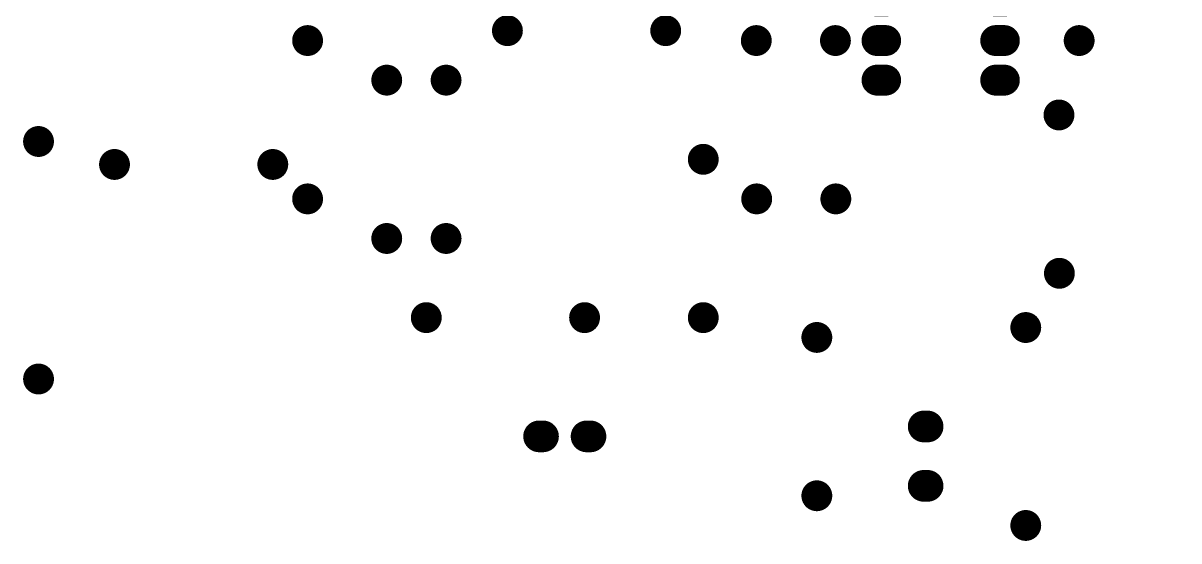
# Model space of a CAD drawing. Extents: x 13 to 23.9, y 0.2 to 11.6.
# Drawn here: x 13.602 to 16.523, y 2.491 to 3.799 of the extents above; entities that cross this region are included whole.
import ezdxf

# ---------------------------------------------------------------- set-up
doc = ezdxf.new("R2010")
doc.units = 0
doc.header["$MEASUREMENT"] = 0
doc.layers.add('BOTTOM', color=250, linetype='Continuous')
doc.layers.get('0').off()

# ---------------------------------------------------------------- blocks, each defined once
blk = doc.blocks.new('UNIT_DISC')
at = {"linetype": 'Continuous', "const_width": 0.5}
blk.add_lwpolyline([(0.25, 0, 1), (-0.25, 0, 1)], format="xyb", close=True, dxfattribs=at)
blk = doc.blocks.new('SHAPE_EL_780_780_0_0_0_0')
at = {"xscale": 0.078, "yscale": 0.078, "zscale": 0.078}
blk.add_blockref('UNIT_DISC', (0, 0), dxfattribs=at)
blk = doc.blocks.new('P_EX78Y78D16A')
at = {"layer": 'BOTTOM'}
blk.add_blockref('SHAPE_EL_780_780_0_0_0_0', (0, 0), dxfattribs=at)
blk = doc.blocks.new('J15')
for p in [(16.365, 8.175), (16.365, 7.675)]:
    blk.add_blockref('P_EX78Y78D16A', p)
blk = doc.blocks.new('R16')
for p in [(15.55, 8.6), (15.55, 8.2)]:
    blk.add_blockref('P_EX78Y78D16A', p)
blk = doc.blocks.new('SHAPE_OV_1000_780_0_0_0_0')
at = {"linetype": 'Continuous', "const_width": 0.078}
blk.add_lwpolyline([(-0.011, 0), (0.011, 0)], dxfattribs=at)
at = {"xscale": 0.078, "yscale": 0.078, "zscale": 0.078}
for p in [(-0.011, 0), (0.011, 0)]:
    blk.add_blockref('UNIT_DISC', p, dxfattribs=at)
blk = doc.blocks.new('P_OX100Y78D16A')
at = {"layer": 'BOTTOM'}
blk.add_blockref('SHAPE_OV_1000_780_0_0_0_0', (0, 0), dxfattribs=at)
blk = doc.blocks.new('U3')
for p in [(16, 9.1), (16.3, 9.1), (16, 9), (16.3, 9), (16, 8.9), (16.3, 8.9), (16, 8.8), (16.3, 8.8)]:
    blk.add_blockref('P_OX100Y78D16A', p)
blk = doc.blocks.new('J12')
for p in [(15.837, 8.15), (15.837, 7.75)]:
    blk.add_blockref('P_EX78Y78D16A', p)
blk = doc.blocks.new('R22')
for p in [(15.884, 8.9), (15.885, 8.5)]:
    blk.add_blockref('P_EX78Y78D16A', p)
blk = doc.blocks.new('R11')
for p in [(14.9, 8.8), (14.9, 8.4)]:
    blk.add_blockref('P_EX78Y78D16A', p)
blk = doc.blocks.new('J8')
for p in [(15.055, 8.925), (15.455, 8.925)]:
    blk.add_blockref('P_EX78Y78D16A', p)
blk = doc.blocks.new('SHAPE_OV_900_800_0_0_0_0')
at = {"linetype": 'Continuous', "const_width": 0.08}
blk.add_lwpolyline([(-0.005, 0), (0.005, 0)], dxfattribs=at)
at = {"xscale": 0.08, "yscale": 0.08, "zscale": 0.08}
for p in [(-0.005, 0), (0.005, 0)]:
    blk.add_blockref('UNIT_DISC', p, dxfattribs=at)
blk = doc.blocks.new('P_OX90Y80D16A')
at = {"layer": 'BOTTOM'}
blk.add_blockref('SHAPE_OV_900_800_0_0_0_0', (0, 0), dxfattribs=at)
blk = doc.blocks.new('C3')
for p in [(15.14, 7.9), (15.26, 7.9)]:
    blk.add_blockref('P_OX90Y80D16A', p)
blk = doc.blocks.new('R23')
for p in [(15.684, 8.9), (15.685, 8.5)]:
    blk.add_blockref('P_EX78Y78D16A', p)
blk = doc.blocks.new('C14')
for p in [(16.112, 7.925), (16.112, 7.775)]:
    blk.add_blockref('P_OX90Y80D16A', p)
blk = doc.blocks.new('R9')
for p in [(14.85, 8.2), (15.25, 8.2)]:
    blk.add_blockref('P_EX78Y78D16A', p)
blk = doc.blocks.new('R10')
for p in [(14.75, 8.8), (14.75, 8.4)]:
    blk.add_blockref('P_EX78Y78D16A', p)
blk = doc.blocks.new('R2')
for p in [(14.55, 8.9), (14.55, 8.5)]:
    blk.add_blockref('P_EX78Y78D16A', p)
blk = doc.blocks.new('J2')
for p in [(13.87, 8.645), (13.87, 8.045)]:
    blk.add_blockref('P_EX78Y78D16A', p)
blk = doc.blocks.new('J1')
for p in [(14.062, 8.587), (14.462, 8.587)]:
    blk.add_blockref('P_EX78Y78D16A', p)
blk = doc.blocks.new('R28')
for p in [(16.5, 8.9), (16.9, 8.9)]:
    blk.add_blockref('P_EX78Y78D16A', p)
blk = doc.blocks.new('R27')
for p in [(16.449, 8.712), (16.45, 8.312)]:
    blk.add_blockref('P_EX78Y78D16A', p)

msp = doc.modelspace()

# ---------------------------------------------------------------- block references
for name in ['U3', 'J8', 'R2', 'R23', 'R22', 'R28', 'R10', 'R11', 'R27', 'J2', 'J1', 'R16', 'R9', 'J15', 'J12', 'C14', 'C3']:
    msp.add_blockref(name, (-0.2293, -5.1449))

doc.saveas('drawing.dxf')
